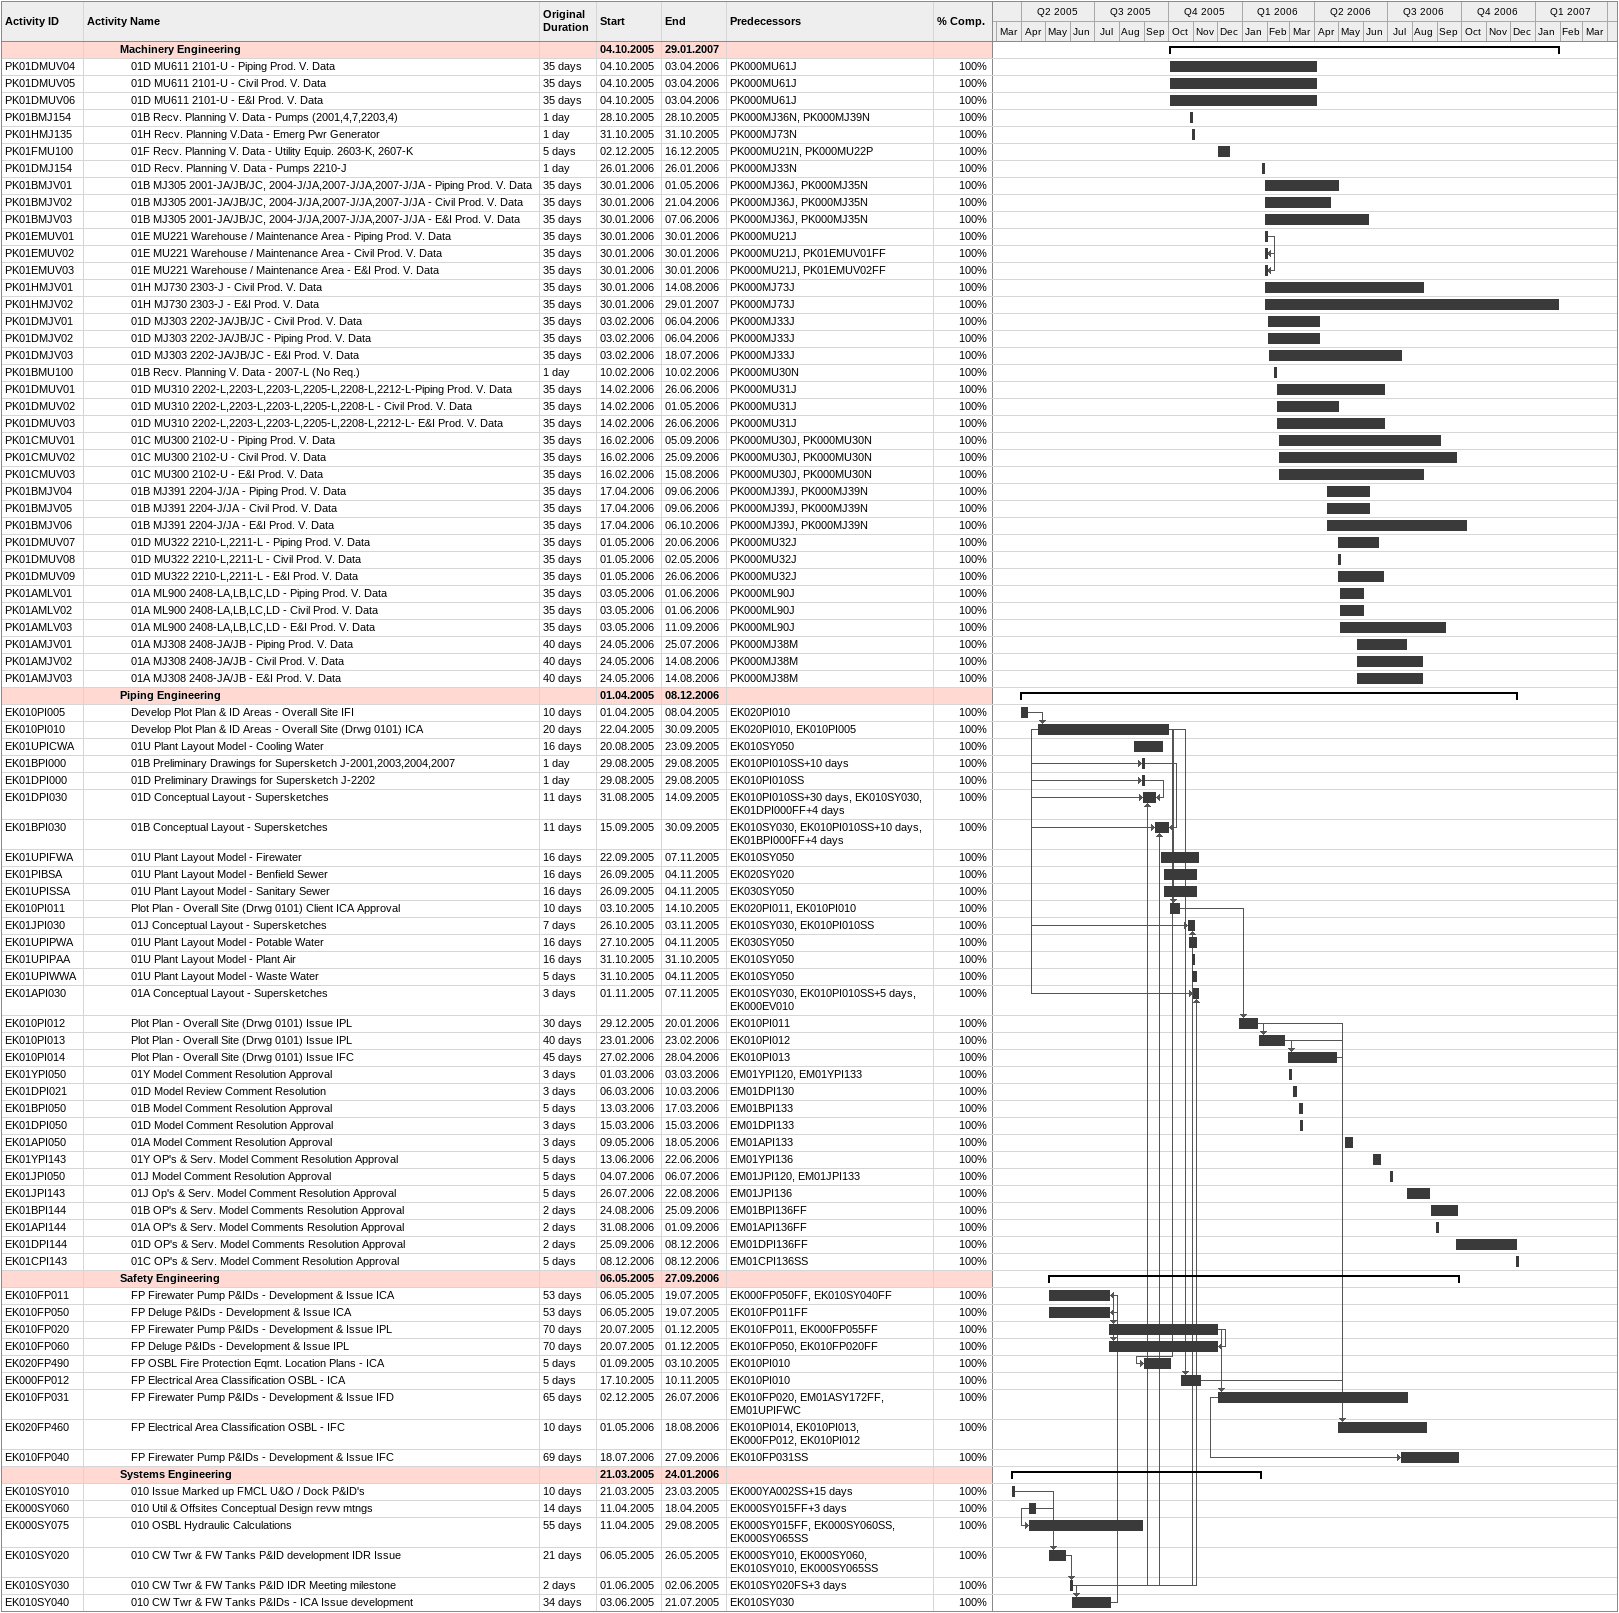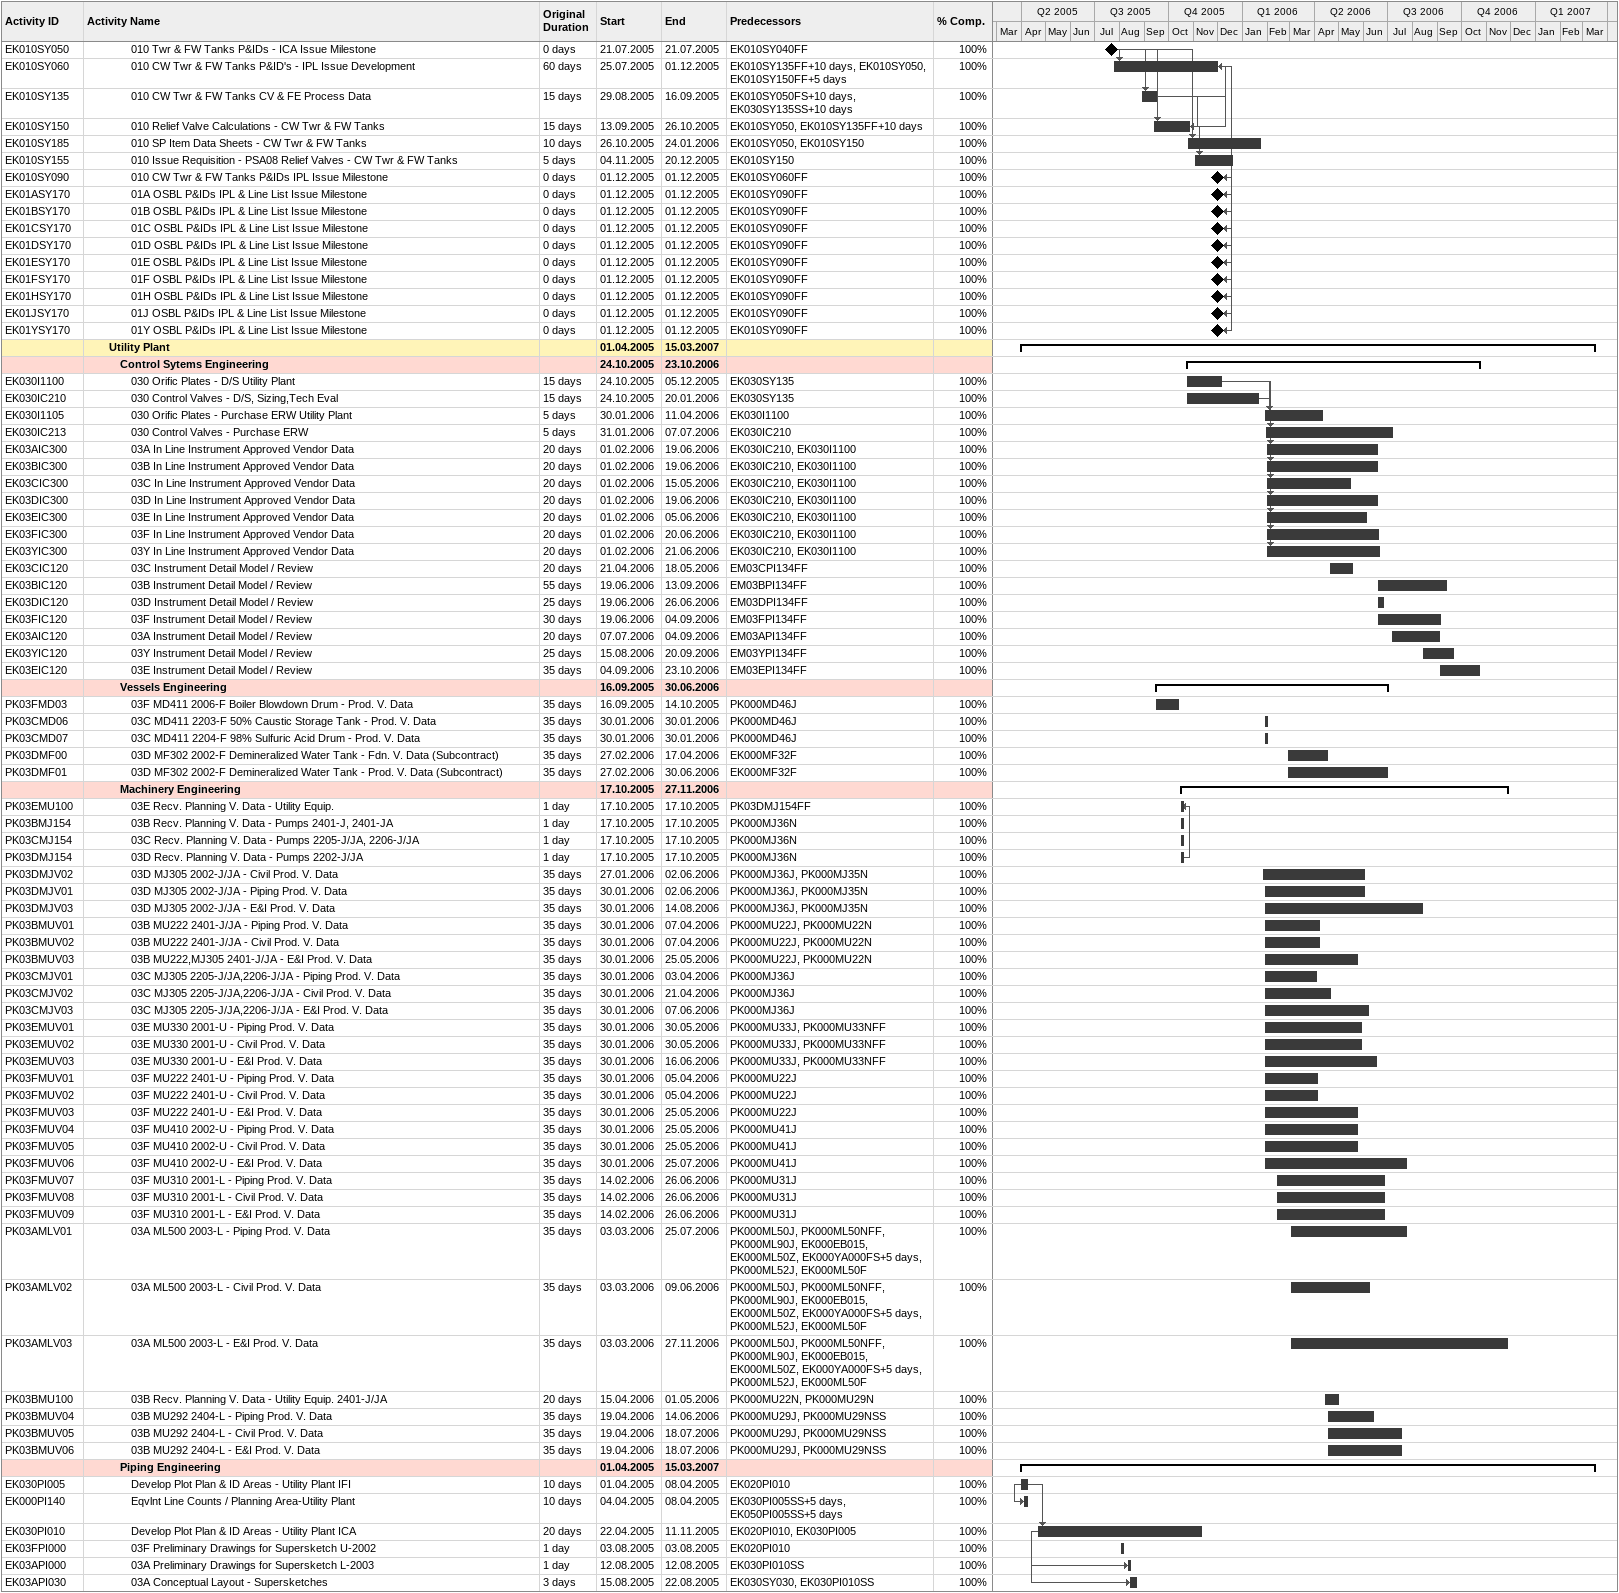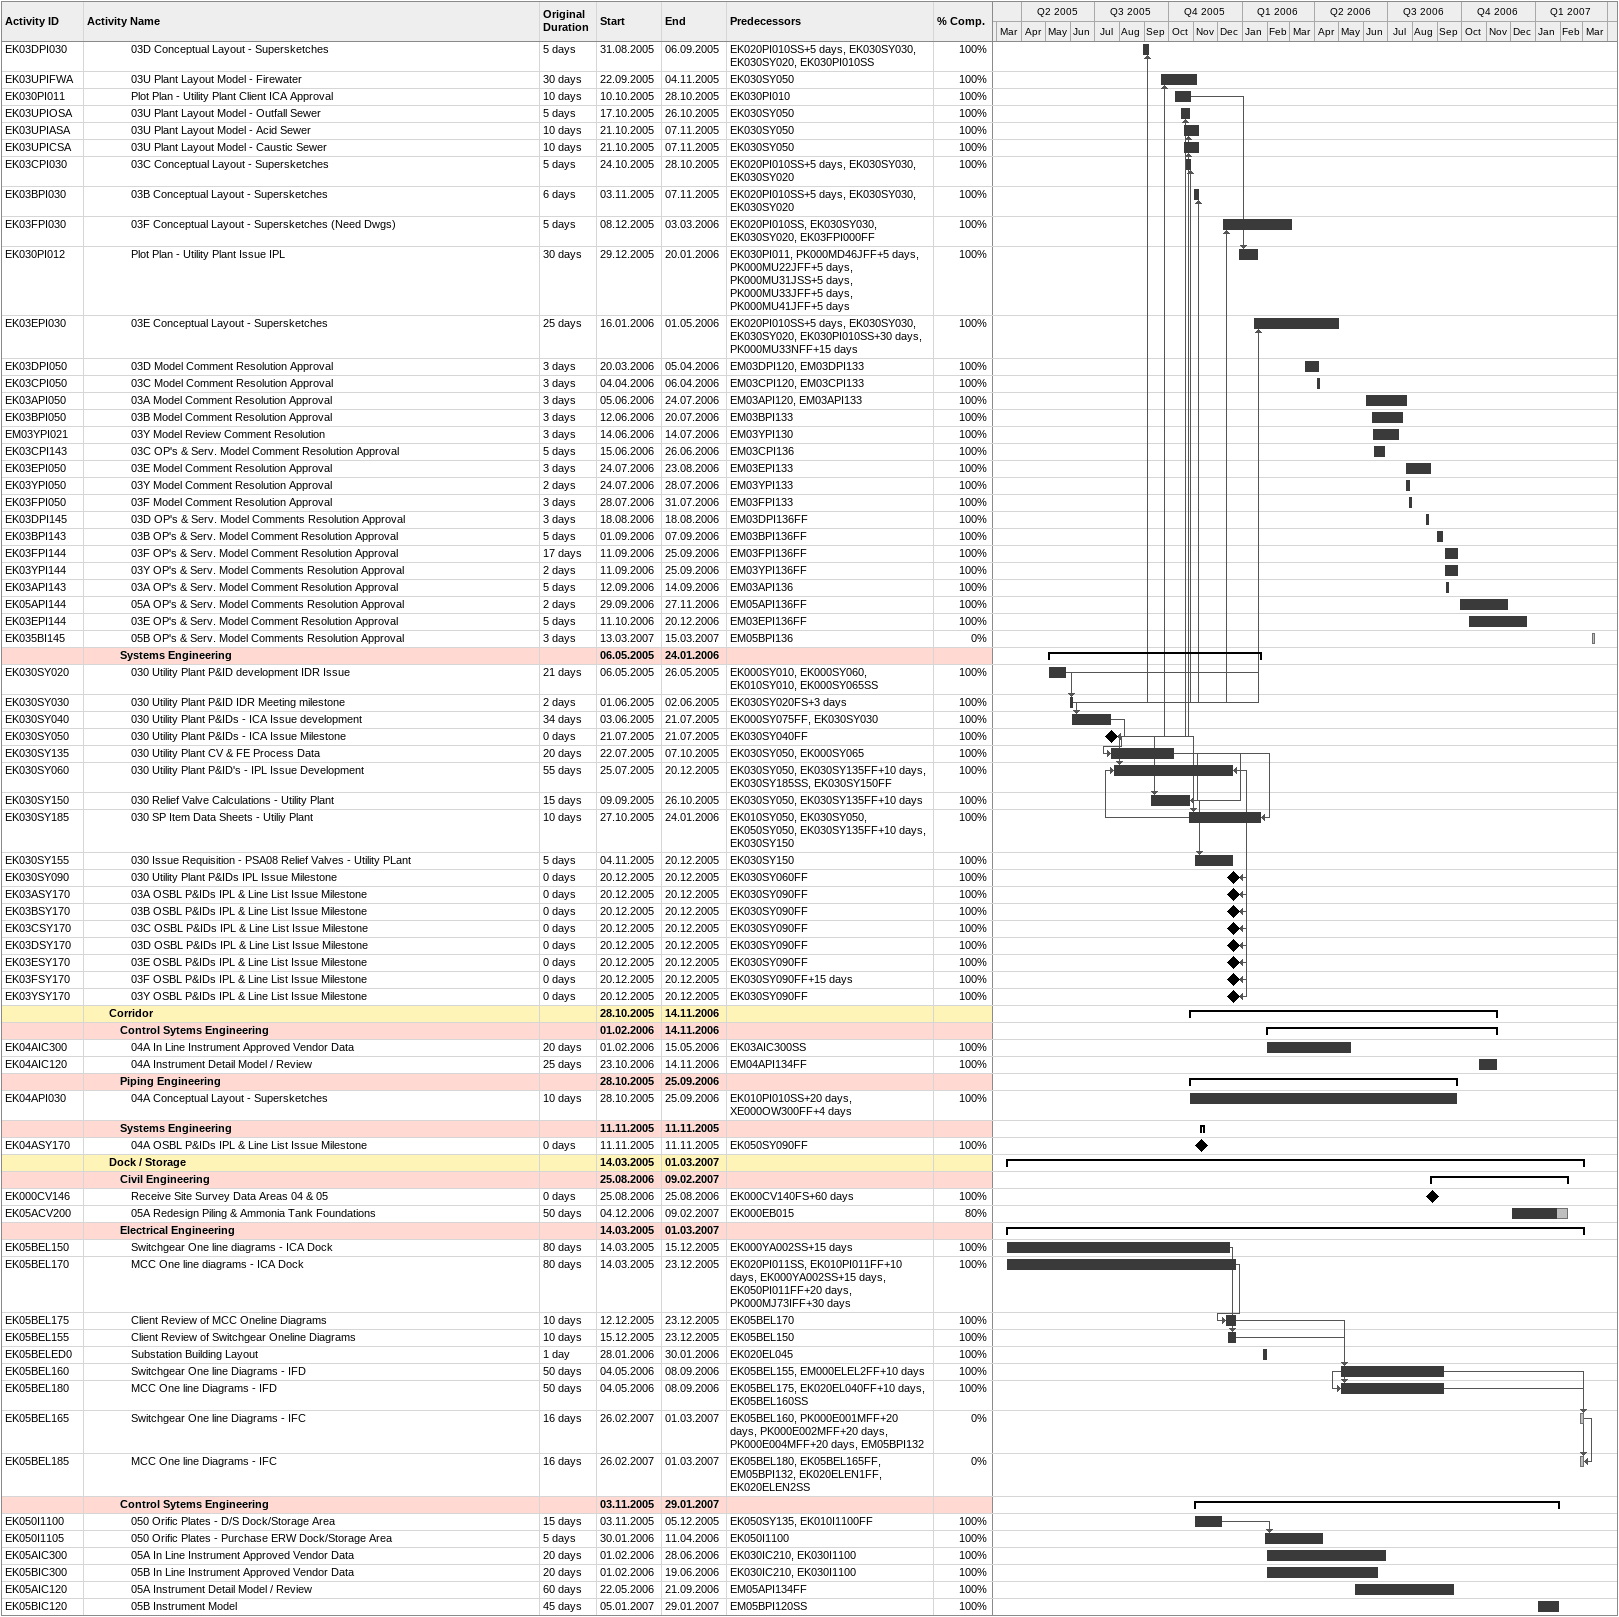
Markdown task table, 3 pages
| ID | Level | Task | Original duration | Start | Finish | Predecessors | % complete |
|---|---|---|---|---|---|---|---|
|  | 4 | **Machinery Engineering** |  | 2005-10-04 | 2007-01-29 |  |  |
| PK01DMUV04 | 5 | 01D MU611 2101-U - Piping Prod. V. Data | 35d | 2005-10-04 | 2006-04-03 | PK000MU61J | 100 |
| PK01DMUV05 | 5 | 01D MU611 2101-U - Civil Prod. V. Data | 35d | 2005-10-04 | 2006-04-03 | PK000MU61J | 100 |
| PK01DMUV06 | 5 | 01D MU611 2101-U - E&I Prod. V. Data | 35d | 2005-10-04 | 2006-04-03 | PK000MU61J | 100 |
| PK01BMJ154 | 5 | 01B Recv. Planning V. Data - Pumps (2001,4,7,2203,4) | 1d | 2005-10-28 | 2005-10-28 | PK000MJ36N, PK000MJ39N | 100 |
| PK01HMJ135 | 5 | 01H Recv. Planning V.Data - Emerg Pwr Generator | 1d | 2005-10-31 | 2005-10-31 | PK000MJ73N | 100 |
| PK01FMU100 | 5 | 01F Recv. Planning V. Data - Utility Equip. 2603-K, 2607-K | 5d | 2005-12-02 | 2005-12-16 | PK000MU21N, PK000MU22P | 100 |
| PK01DMJ154 | 5 | 01D Recv. Planning V. Data - Pumps 2210-J | 1d | 2006-01-26 | 2006-01-26 | PK000MJ33N | 100 |
| PK01BMJV01 | 5 | 01B MJ305 2001-JA/JB/JC, 2004-J/JA,2007-J/JA,2007-J/JA - Piping Prod. V. Data | 35d | 2006-01-30 | 2006-05-01 | PK000MJ36J, PK000MJ35N | 100 |
| PK01BMJV02 | 5 | 01B MJ305 2001-JA/JB/JC, 2004-J/JA,2007-J/JA,2007-J/JA - Civil Prod. V. Data | 35d | 2006-01-30 | 2006-04-21 | PK000MJ36J, PK000MJ35N | 100 |
| PK01BMJV03 | 5 | 01B MJ305 2001-JA/JB/JC, 2004-J/JA,2007-J/JA,2007-J/JA - E&I Prod. V. Data | 35d | 2006-01-30 | 2006-06-07 | PK000MJ36J, PK000MJ35N | 100 |
| PK01EMUV01 | 5 | 01E MU221 Warehouse / Maintenance Area - Piping Prod. V. Data | 35d | 2006-01-30 | 2006-01-30 | PK000MU21J | 100 |
| PK01EMUV02 | 5 | 01E MU221 Warehouse / Maintenance Area - Civil Prod. V. Data | 35d | 2006-01-30 | 2006-01-30 | PK000MU21J, PK01EMUV01FF | 100 |
| PK01EMUV03 | 5 | 01E MU221 Warehouse / Maintenance Area - E&I Prod. V. Data | 35d | 2006-01-30 | 2006-01-30 | PK000MU21J, PK01EMUV02FF | 100 |
| PK01HMJV01 | 5 | 01H MJ730 2303-J - Civil Prod. V. Data | 35d | 2006-01-30 | 2006-08-14 | PK000MJ73J | 100 |
| PK01HMJV02 | 5 | 01H MJ730 2303-J - E&I Prod. V. Data | 35d | 2006-01-30 | 2007-01-29 | PK000MJ73J | 100 |
| PK01DMJV01 | 5 | 01D MJ303 2202-JA/JB/JC - Civil Prod. V. Data | 35d | 2006-02-03 | 2006-04-06 | PK000MJ33J | 100 |
| PK01DMJV02 | 5 | 01D MJ303 2202-JA/JB/JC - Piping Prod. V. Data | 35d | 2006-02-03 | 2006-04-06 | PK000MJ33J | 100 |
| PK01DMJV03 | 5 | 01D MJ303 2202-JA/JB/JC - E&I Prod. V. Data | 35d | 2006-02-03 | 2006-07-18 | PK000MJ33J | 100 |
| PK01BMU100 | 5 | 01B Recv. Planning V. Data - 2007-L (No Req.) | 1d | 2006-02-10 | 2006-02-10 | PK000MU30N | 100 |
| PK01DMUV01 | 5 | 01D MU310 2202-L,2203-L,2203-L,2205-L,2208-L,2212-L-Piping Prod. V. Data | 35d | 2006-02-14 | 2006-06-26 | PK000MU31J | 100 |
| PK01DMUV02 | 5 | 01D MU310 2202-L,2203-L,2203-L,2205-L,2208-L - Civil Prod. V. Data | 35d | 2006-02-14 | 2006-05-01 | PK000MU31J | 100 |
| PK01DMUV03 | 5 | 01D MU310 2202-L,2203-L,2203-L,2205-L,2208-L,2212-L- E&I Prod. V. Data | 35d | 2006-02-14 | 2006-06-26 | PK000MU31J | 100 |
| PK01CMUV01 | 5 | 01C MU300 2102-U - Piping Prod. V. Data | 35d | 2006-02-16 | 2006-09-05 | PK000MU30J, PK000MU30N | 100 |
| PK01CMUV02 | 5 | 01C MU300 2102-U - Civil Prod. V. Data | 35d | 2006-02-16 | 2006-09-25 | PK000MU30J, PK000MU30N | 100 |
| PK01CMUV03 | 5 | 01C MU300 2102-U - E&I Prod. V. Data | 35d | 2006-02-16 | 2006-08-15 | PK000MU30J, PK000MU30N | 100 |
| PK01BMJV04 | 5 | 01B MJ391 2204-J/JA - Piping Prod. V. Data | 35d | 2006-04-17 | 2006-06-09 | PK000MJ39J, PK000MJ39N | 100 |
| PK01BMJV05 | 5 | 01B MJ391 2204-J/JA - Civil Prod. V. Data | 35d | 2006-04-17 | 2006-06-09 | PK000MJ39J, PK000MJ39N | 100 |
| PK01BMJV06 | 5 | 01B MJ391 2204-J/JA - E&I Prod. V. Data | 35d | 2006-04-17 | 2006-10-06 | PK000MJ39J, PK000MJ39N | 100 |
| PK01DMUV07 | 5 | 01D MU322 2210-L,2211-L - Piping Prod. V. Data | 35d | 2006-05-01 | 2006-06-20 | PK000MU32J | 100 |
| PK01DMUV08 | 5 | 01D MU322 2210-L,2211-L - Civil Prod. V. Data | 35d | 2006-05-01 | 2006-05-02 | PK000MU32J | 100 |
| PK01DMUV09 | 5 | 01D MU322 2210-L,2211-L - E&I Prod. V. Data | 35d | 2006-05-01 | 2006-06-26 | PK000MU32J | 100 |
| PK01AMLV01 | 5 | 01A ML900 2408-LA,LB,LC,LD - Piping Prod. V. Data | 35d | 2006-05-03 | 2006-06-01 | PK000ML90J | 100 |
| PK01AMLV02 | 5 | 01A ML900 2408-LA,LB,LC,LD - Civil Prod. V. Data | 35d | 2006-05-03 | 2006-06-01 | PK000ML90J | 100 |
| PK01AMLV03 | 5 | 01A ML900 2408-LA,LB,LC,LD - E&I Prod. V. Data | 35d | 2006-05-03 | 2006-09-11 | PK000ML90J | 100 |
| PK01AMJV01 | 5 | 01A MJ308 2408-JA/JB - Piping Prod. V. Data | 40d | 2006-05-24 | 2006-07-25 | PK000MJ38M | 100 |
| PK01AMJV02 | 5 | 01A MJ308 2408-JA/JB - Civil Prod. V. Data | 40d | 2006-05-24 | 2006-08-14 | PK000MJ38M | 100 |
| PK01AMJV03 | 5 | 01A MJ308 2408-JA/JB - E&I Prod. V. Data | 40d | 2006-05-24 | 2006-08-14 | PK000MJ38M | 100 |
|  | 4 | **Piping Engineering** |  | 2005-04-01 | 2006-12-08 |  |  |
| EK010PI005 | 5 | Develop Plot Plan & ID Areas - Overall Site IFI | 10d | 2005-04-01 | 2005-04-08 | EK020PI010 | 100 |
| EK010PI010 | 5 | Develop Plot Plan & ID Areas - Overall Site (Drwg 0101) ICA | 20d | 2005-04-22 | 2005-09-30 | EK020PI010, EK010PI005 | 100 |
| EK01UPICWA | 5 | 01U Plant Layout Model - Cooling Water | 16d | 2005-08-20 | 2005-09-23 | EK010SY050 | 100 |
| EK01BPI000 | 5 | 01B Preliminary Drawings for Supersketch J-2001,2003,2004,2007 | 1d | 2005-08-29 | 2005-08-29 | EK010PI010SS+10d | 100 |
| EK01DPI000 | 5 | 01D Preliminary Drawings for Supersketch J-2202 | 1d | 2005-08-29 | 2005-08-29 | EK010PI010SS | 100 |
| EK01DPI030 | 5 | 01D Conceptual Layout - Supersketches | 11d | 2005-08-31 | 2005-09-14 | EK010PI010SS+30d, EK010SY030, EK01DPI000FF+4d | 100 |
| EK01BPI030 | 5 | 01B Conceptual Layout - Supersketches | 11d | 2005-09-15 | 2005-09-30 | EK010SY030, EK010PI010SS+10d, EK01BPI000FF+4d | 100 |
| EK01UPIFWA | 5 | 01U Plant Layout Model - Firewater | 16d | 2005-09-22 | 2005-11-07 | EK010SY050 | 100 |
| EK01PIBSA | 5 | 01U Plant Layout Model - Benfield Sewer | 16d | 2005-09-26 | 2005-11-04 | EK020SY020 | 100 |
| EK01UPISSA | 5 | 01U Plant Layout Model - Sanitary Sewer | 16d | 2005-09-26 | 2005-11-04 | EK030SY050 | 100 |
| EK010PI011 | 5 | Plot Plan - Overall Site (Drwg 0101) Client ICA Approval | 10d | 2005-10-03 | 2005-10-14 | EK020PI011, EK010PI010 | 100 |
| EK01JPI030 | 5 | 01J Conceptual Layout - Supersketches | 7d | 2005-10-26 | 2005-11-03 | EK010SY030, EK010PI010SS | 100 |
| EK01UPIPWA | 5 | 01U Plant Layout Model - Potable Water | 16d | 2005-10-27 | 2005-11-04 | EK030SY050 | 100 |
| EK01UPIPAA | 5 | 01U Plant Layout Model - Plant Air | 16d | 2005-10-31 | 2005-10-31 | EK010SY050 | 100 |
| EK01UPIWWA | 5 | 01U Plant Layout Model - Waste Water | 5d | 2005-10-31 | 2005-11-04 | EK010SY050 | 100 |
| EK01API030 | 5 | 01A Conceptual Layout - Supersketches | 3d | 2005-11-01 | 2005-11-07 | EK010SY030, EK010PI010SS+5d, EK000EV010 | 100 |
| EK010PI012 | 5 | Plot Plan - Overall Site (Drwg 0101) Issue IPL | 30d | 2005-12-29 | 2006-01-20 | EK010PI011 | 100 |
| EK010PI013 | 5 | Plot Plan - Overall Site (Drwg 0101) Issue IPL | 40d | 2006-01-23 | 2006-02-23 | EK010PI012 | 100 |
| EK010PI014 | 5 | Plot Plan - Overall Site (Drwg 0101) Issue IFC | 45d | 2006-02-27 | 2006-04-28 | EK010PI013 | 100 |
| EK01YPI050 | 5 | 01Y Model Comment Resolution Approval | 3d | 2006-03-01 | 2006-03-03 | EM01YPI120, EM01YPI133 | 100 |
| EK01DPI021 | 5 | 01D Model Review Comment Resolution | 3d | 2006-03-06 | 2006-03-10 | EM01DPI130 | 100 |
| EK01BPI050 | 5 | 01B Model Comment Resolution Approval | 5d | 2006-03-13 | 2006-03-17 | EM01BPI133 | 100 |
| EK01DPI050 | 5 | 01D Model Comment Resolution Approval | 3d | 2006-03-15 | 2006-03-15 | EM01DPI133 | 100 |
| EK01API050 | 5 | 01A Model Comment Resolution Approval | 3d | 2006-05-09 | 2006-05-18 | EM01API133 | 100 |
| EK01YPI143 | 5 | 01Y OP's & Serv. Model Comment Resolution Approval | 5d | 2006-06-13 | 2006-06-22 | EM01YPI136 | 100 |
| EK01JPI050 | 5 | 01J Model Comment Resolution Approval | 5d | 2006-07-04 | 2006-07-06 | EM01JPI120, EM01JPI133 | 100 |
| EK01JPI143 | 5 | 01J Op's & Serv. Model Comment Resolution Approval | 5d | 2006-07-26 | 2006-08-22 | EM01JPI136 | 100 |
| EK01BPI144 | 5 | 01B OP's & Serv. Model Comments Resolution Approval | 2d | 2006-08-24 | 2006-09-25 | EM01BPI136FF | 100 |
| EK01API144 | 5 | 01A OP's & Serv. Model Comments Resolution Approval | 2d | 2006-08-31 | 2006-09-01 | EM01API136FF | 100 |
| EK01DPI144 | 5 | 01D OP's & Serv. Model Comments Resolution Approval | 2d | 2006-09-25 | 2006-12-08 | EM01DPI136FF | 100 |
| EK01CPI143 | 5 | 01C OP's & Serv. Model Comment Resolution Approval | 5d | 2006-12-08 | 2006-12-08 | EM01CPI136SS | 100 |
|  | 4 | **Safety Engineering** |  | 2005-05-06 | 2006-09-27 |  |  |
| EK010FP011 | 5 | FP Firewater Pump P&IDs - Development & Issue ICA | 53d | 2005-05-06 | 2005-07-19 | EK000FP050FF, EK010SY040FF | 100 |
| EK010FP050 | 5 | FP Deluge P&IDs - Development & Issue ICA | 53d | 2005-05-06 | 2005-07-19 | EK010FP011FF | 100 |
| EK010FP020 | 5 | FP Firewater Pump P&IDs - Development & Issue IPL | 70d | 2005-07-20 | 2005-12-01 | EK010FP011, EK000FP055FF | 100 |
| EK010FP060 | 5 | FP Deluge P&IDs - Development & Issue IPL | 70d | 2005-07-20 | 2005-12-01 | EK010FP050, EK010FP020FF | 100 |
| EK020FP490 | 5 | FP OSBL Fire Protection Eqmt. Location Plans - ICA | 5d | 2005-09-01 | 2005-10-03 | EK010PI010 | 100 |
| EK000FP012 | 5 | FP Electrical Area Classification OSBL - ICA | 5d | 2005-10-17 | 2005-11-10 | EK010PI010 | 100 |
| EK010FP031 | 5 | FP Firewater Pump P&IDs - Development & Issue IFD | 65d | 2005-12-02 | 2006-07-26 | EK010FP020, EM01ASY172FF, EM01UPIFWC | 100 |
| EK020FP460 | 5 | FP Electrical Area Classification OSBL - IFC | 10d | 2006-05-01 | 2006-08-18 | EK010PI014, EK010PI013, EK000FP012, EK010PI012 | 100 |
| EK010FP040 | 5 | FP Firewater Pump P&IDs - Development & Issue IFC | 69d | 2006-07-18 | 2006-09-27 | EK010FP031SS | 100 |
|  | 4 | **Systems Engineering** |  | 2005-03-21 | 2006-01-24 |  |  |
| EK010SY010 | 5 | 010 Issue Marked up FMCL U&O / Dock P&ID's | 10d | 2005-03-21 | 2005-03-23 | EK000YA002SS+15d | 100 |
| EK000SY060 | 5 | 010 Util & Offsites Conceptual Design revw mtngs | 14d | 2005-04-11 | 2005-04-18 | EK000SY015FF+3d | 100 |
| EK000SY075 | 5 | 010 OSBL Hydraulic Calculations | 55d | 2005-04-11 | 2005-08-29 | EK000SY015FF, EK000SY060SS, EK000SY065SS | 100 |
| EK010SY020 | 5 | 010 CW Twr & FW Tanks P&ID development IDR Issue | 21d | 2005-05-06 | 2005-05-26 | EK000SY010, EK000SY060, EK010SY010, EK000SY065SS | 100 |
| EK010SY030 | 5 | 010 CW Twr & FW Tanks P&ID IDR Meeting milestone | 2d | 2005-06-01 | 2005-06-02 | EK010SY020FS+3d | 100 |
| EK010SY040 | 5 | 010 CW Twr & FW Tanks P&IDs - ICA Issue development | 34d | 2005-06-03 | 2005-07-21 | EK010SY030 | 100 |
| EK010SY050 | 5 | 010 Twr & FW Tanks P&IDs - ICA Issue Milestone | 0d | 2005-07-21 | 2005-07-21 | EK010SY040FF | 100 |
| EK010SY060 | 5 | 010 CW Twr & FW Tanks P&ID's - IPL Issue Development | 60d | 2005-07-25 | 2005-12-01 | EK010SY135FF+10d, EK010SY050, EK010SY150FF+5d | 100 |
| EK010SY135 | 5 | 010 CW Twr & FW Tanks CV & FE Process Data | 15d | 2005-08-29 | 2005-09-16 | EK010SY050FS+10d, EK030SY135SS+10d | 100 |
| EK010SY150 | 5 | 010 Relief Valve Calculations - CW Twr & FW Tanks | 15d | 2005-09-13 | 2005-10-26 | EK010SY050, EK010SY135FF+10d | 100 |
| EK010SY185 | 5 | 010 SP Item Data Sheets - CW Twr & FW Tanks | 10d | 2005-10-26 | 2006-01-24 | EK010SY050, EK010SY150 | 100 |
| EK010SY155 | 5 | 010 Issue Requisition - PSA08 Relief Valves - CW Twr & FW Tanks | 5d | 2005-11-04 | 2005-12-20 | EK010SY150 | 100 |
| EK010SY090 | 5 | 010 CW Twr & FW Tanks P&IDs IPL Issue Milestone | 0d | 2005-12-01 | 2005-12-01 | EK010SY060FF | 100 |
| EK01ASY170 | 5 | 01A OSBL P&IDs IPL & Line List Issue Milestone | 0d | 2005-12-01 | 2005-12-01 | EK010SY090FF | 100 |
| EK01BSY170 | 5 | 01B OSBL P&IDs IPL & Line List Issue Milestone | 0d | 2005-12-01 | 2005-12-01 | EK010SY090FF | 100 |
| EK01CSY170 | 5 | 01C OSBL P&IDs IPL & Line List Issue Milestone | 0d | 2005-12-01 | 2005-12-01 | EK010SY090FF | 100 |
| EK01DSY170 | 5 | 01D OSBL P&IDs IPL & Line List Issue Milestone | 0d | 2005-12-01 | 2005-12-01 | EK010SY090FF | 100 |
| EK01ESY170 | 5 | 01E OSBL P&IDs IPL & Line List Issue Milestone | 0d | 2005-12-01 | 2005-12-01 | EK010SY090FF | 100 |
| EK01FSY170 | 5 | 01F OSBL P&IDs IPL & Line List Issue Milestone | 0d | 2005-12-01 | 2005-12-01 | EK010SY090FF | 100 |
| EK01HSY170 | 5 | 01H OSBL P&IDs IPL & Line List Issue Milestone | 0d | 2005-12-01 | 2005-12-01 | EK010SY090FF | 100 |
| EK01JSY170 | 5 | 01J OSBL P&IDs IPL & Line List Issue Milestone | 0d | 2005-12-01 | 2005-12-01 | EK010SY090FF | 100 |
| EK01YSY170 | 5 | 01Y OSBL P&IDs IPL & Line List Issue Milestone | 0d | 2005-12-01 | 2005-12-01 | EK010SY090FF | 100 |
|  | 3 | **Utility Plant** |  | 2005-04-01 | 2007-03-15 |  |  |
|  | 4 | **Control Sytems Engineering** |  | 2005-10-24 | 2006-10-23 |  |  |
| EK030I1100 | 5 | 030 Orific Plates - D/S Utility Plant | 15d | 2005-10-24 | 2005-12-05 | EK030SY135 | 100 |
| EK030IC210 | 5 | 030 Control Valves - D/S, Sizing,Tech Eval | 15d | 2005-10-24 | 2006-01-20 | EK030SY135 | 100 |
| EK030I1105 | 5 | 030 Orific Plates - Purchase ERW Utility Plant | 5d | 2006-01-30 | 2006-04-11 | EK030I1100 | 100 |
| EK030IC213 | 5 | 030 Control Valves - Purchase ERW | 5d | 2006-01-31 | 2006-07-07 | EK030IC210 | 100 |
| EK03AIC300 | 5 | 03A In Line Instrument Approved Vendor Data | 20d | 2006-02-01 | 2006-06-19 | EK030IC210, EK030I1100 | 100 |
| EK03BIC300 | 5 | 03B In Line Instrument Approved Vendor Data | 20d | 2006-02-01 | 2006-06-19 | EK030IC210, EK030I1100 | 100 |
| EK03CIC300 | 5 | 03C In Line Instrument Approved Vendor Data | 20d | 2006-02-01 | 2006-05-15 | EK030IC210, EK030I1100 | 100 |
| EK03DIC300 | 5 | 03D In Line Instrument Approved Vendor Data | 20d | 2006-02-01 | 2006-06-19 | EK030IC210, EK030I1100 | 100 |
| EK03EIC300 | 5 | 03E In Line Instrument Approved Vendor Data | 20d | 2006-02-01 | 2006-06-05 | EK030IC210, EK030I1100 | 100 |
| EK03FIC300 | 5 | 03F In Line Instrument Approved Vendor Data | 20d | 2006-02-01 | 2006-06-20 | EK030IC210, EK030I1100 | 100 |
| EK03YIC300 | 5 | 03Y In Line Instrument Approved Vendor Data | 20d | 2006-02-01 | 2006-06-21 | EK030IC210, EK030I1100 | 100 |
| EK03CIC120 | 5 | 03C Instrument Detail Model / Review | 20d | 2006-04-21 | 2006-05-18 | EM03CPI134FF | 100 |
| EK03BIC120 | 5 | 03B Instrument Detail Model / Review | 55d | 2006-06-19 | 2006-09-13 | EM03BPI134FF | 100 |
| EK03DIC120 | 5 | 03D Instrument Detail Model / Review | 25d | 2006-06-19 | 2006-06-26 | EM03DPI134FF | 100 |
| EK03FIC120 | 5 | 03F Instrument Detail Model / Review | 30d | 2006-06-19 | 2006-09-04 | EM03FPI134FF | 100 |
| EK03AIC120 | 5 | 03A Instrument Detail Model / Review | 20d | 2006-07-07 | 2006-09-04 | EM03API134FF | 100 |
| EK03YIC120 | 5 | 03Y Instrument Detail Model / Review | 25d | 2006-08-15 | 2006-09-20 | EM03YPI134FF | 100 |
| EK03EIC120 | 5 | 03E Instrument Detail Model / Review | 35d | 2006-09-04 | 2006-10-23 | EM03EPI134FF | 100 |
|  | 4 | **Vessels Engineering** |  | 2005-09-16 | 2006-06-30 |  |  |
| PK03FMD03 | 5 | 03F MD411 2006-F Boiler Blowdown Drum - Prod. V. Data | 35d | 2005-09-16 | 2005-10-14 | PK000MD46J | 100 |
| PK03CMD06 | 5 | 03C MD411 2203-F 50% Caustic Storage Tank - Prod. V. Data | 35d | 2006-01-30 | 2006-01-30 | PK000MD46J | 100 |
| PK03CMD07 | 5 | 03C MD411 2204-F 98% Sulfuric Acid Drum - Prod. V. Data | 35d | 2006-01-30 | 2006-01-30 | PK000MD46J | 100 |
| PK03DMF00 | 5 | 03D MF302 2002-F Demineralized Water Tank - Fdn. V. Data (Subcontract) | 35d | 2006-02-27 | 2006-04-17 | EK000MF32F | 100 |
| PK03DMF01 | 5 | 03D MF302 2002-F Demineralized Water Tank - Prod. V. Data (Subcontract) | 35d | 2006-02-27 | 2006-06-30 | EK000MF32F | 100 |
|  | 4 | **Machinery Engineering** |  | 2005-10-17 | 2006-11-27 |  |  |
| PK03EMU100 | 5 | 03E Recv. Planning V. Data - Utility Equip. | 1d | 2005-10-17 | 2005-10-17 | PK03DMJ154FF | 100 |
| PK03BMJ154 | 5 | 03B Recv. Planning V. Data - Pumps 2401-J, 2401-JA | 1d | 2005-10-17 | 2005-10-17 | PK000MJ36N | 100 |
| PK03CMJ154 | 5 | 03C Recv. Planning V. Data - Pumps 2205-J/JA, 2206-J/JA | 1d | 2005-10-17 | 2005-10-17 | PK000MJ36N | 100 |
| PK03DMJ154 | 5 | 03D Recv. Planning V. Data - Pumps 2202-J/JA | 1d | 2005-10-17 | 2005-10-17 | PK000MJ36N | 100 |
| PK03DMJV02 | 5 | 03D MJ305 2002-J/JA - Civil Prod. V. Data | 35d | 2006-01-27 | 2006-06-02 | PK000MJ36J, PK000MJ35N | 100 |
| PK03DMJV01 | 5 | 03D MJ305 2002-J/JA - Piping Prod. V. Data | 35d | 2006-01-30 | 2006-06-02 | PK000MJ36J, PK000MJ35N | 100 |
| PK03DMJV03 | 5 | 03D MJ305 2002-J/JA - E&I Prod. V. Data | 35d | 2006-01-30 | 2006-08-14 | PK000MJ36J, PK000MJ35N | 100 |
| PK03BMUV01 | 5 | 03B MU222 2401-J/JA - Piping Prod. V. Data | 35d | 2006-01-30 | 2006-04-07 | PK000MU22J, PK000MU22N | 100 |
| PK03BMUV02 | 5 | 03B MU222 2401-J/JA - Civil Prod. V. Data | 35d | 2006-01-30 | 2006-04-07 | PK000MU22J, PK000MU22N | 100 |
| PK03BMUV03 | 5 | 03B MU222,MJ305 2401-J/JA - E&I Prod. V. Data | 35d | 2006-01-30 | 2006-05-25 | PK000MU22J, PK000MU22N | 100 |
| PK03CMJV01 | 5 | 03C MJ305 2205-J/JA,2206-J/JA - Piping Prod. V. Data | 35d | 2006-01-30 | 2006-04-03 | PK000MJ36J | 100 |
| PK03CMJV02 | 5 | 03C MJ305 2205-J/JA,2206-J/JA - Civil Prod. V. Data | 35d | 2006-01-30 | 2006-04-21 | PK000MJ36J | 100 |
| PK03CMJV03 | 5 | 03C MJ305 2205-J/JA,2206-J/JA - E&I Prod. V. Data | 35d | 2006-01-30 | 2006-06-07 | PK000MJ36J | 100 |
| PK03EMUV01 | 5 | 03E MU330 2001-U - Piping Prod. V. Data | 35d | 2006-01-30 | 2006-05-30 | PK000MU33J, PK000MU33NFF | 100 |
| PK03EMUV02 | 5 | 03E MU330 2001-U - Civil Prod. V. Data | 35d | 2006-01-30 | 2006-05-30 | PK000MU33J, PK000MU33NFF | 100 |
| PK03EMUV03 | 5 | 03E MU330 2001-U - E&I Prod. V. Data | 35d | 2006-01-30 | 2006-06-16 | PK000MU33J, PK000MU33NFF | 100 |
| PK03FMUV01 | 5 | 03F MU222 2401-U - Piping Prod. V. Data | 35d | 2006-01-30 | 2006-04-05 | PK000MU22J | 100 |
| PK03FMUV02 | 5 | 03F MU222 2401-U - Civil Prod. V. Data | 35d | 2006-01-30 | 2006-04-05 | PK000MU22J | 100 |
| PK03FMUV03 | 5 | 03F MU222 2401-U - E&I Prod. V. Data | 35d | 2006-01-30 | 2006-05-25 | PK000MU22J | 100 |
| PK03FMUV04 | 5 | 03F MU410 2002-U - Piping Prod. V. Data | 35d | 2006-01-30 | 2006-05-25 | PK000MU41J | 100 |
| PK03FMUV05 | 5 | 03F MU410 2002-U - Civil Prod. V. Data | 35d | 2006-01-30 | 2006-05-25 | PK000MU41J | 100 |
| PK03FMUV06 | 5 | 03F MU410 2002-U - E&I Prod. V. Data | 35d | 2006-01-30 | 2006-07-25 | PK000MU41J | 100 |
| PK03FMUV07 | 5 | 03F MU310 2001-L - Piping Prod. V. Data | 35d | 2006-02-14 | 2006-06-26 | PK000MU31J | 100 |
| PK03FMUV08 | 5 | 03F MU310 2001-L - Civil Prod. V. Data | 35d | 2006-02-14 | 2006-06-26 | PK000MU31J | 100 |
| PK03FMUV09 | 5 | 03F MU310 2001-L - E&I Prod. V. Data | 35d | 2006-02-14 | 2006-06-26 | PK000MU31J | 100 |
| PK03AMLV01 | 5 | 03A ML500 2003-L - Piping Prod. V. Data | 35d | 2006-03-03 | 2006-07-25 | PK000ML50J, PK000ML50NFF, PK000ML90J, EK000EB015, EK000ML50Z, EK000YA000FS+5d, PK000ML52J, EK000ML50F | 100 |
| PK03AMLV02 | 5 | 03A ML500 2003-L - Civil Prod. V. Data | 35d | 2006-03-03 | 2006-06-09 | PK000ML50J, PK000ML50NFF, PK000ML90J, EK000EB015, EK000ML50Z, EK000YA000FS+5d, PK000ML52J, EK000ML50F | 100 |
| PK03AMLV03 | 5 | 03A ML500 2003-L - E&I Prod. V. Data | 35d | 2006-03-03 | 2006-11-27 | PK000ML50J, PK000ML50NFF, PK000ML90J, EK000EB015, EK000ML50Z, EK000YA000FS+5d, PK000ML52J, EK000ML50F | 100 |
| PK03BMU100 | 5 | 03B Recv. Planning V. Data - Utility Equip. 2401-J/JA | 20d | 2006-04-15 | 2006-05-01 | PK000MU22N, PK000MU29N | 100 |
| PK03BMUV04 | 5 | 03B MU292 2404-L - Piping Prod. V. Data | 35d | 2006-04-19 | 2006-06-14 | PK000MU29J, PK000MU29NSS | 100 |
| PK03BMUV05 | 5 | 03B MU292 2404-L - Civil Prod. V. Data | 35d | 2006-04-19 | 2006-07-18 | PK000MU29J, PK000MU29NSS | 100 |
| PK03BMUV06 | 5 | 03B MU292 2404-L - E&I Prod. V. Data | 35d | 2006-04-19 | 2006-07-18 | PK000MU29J, PK000MU29NSS | 100 |
|  | 4 | **Piping Engineering** |  | 2005-04-01 | 2007-03-15 |  |  |
| EK030PI005 | 5 | Develop Plot Plan & ID Areas - Utility Plant IFI | 10d | 2005-04-01 | 2005-04-08 | EK020PI010 | 100 |
| EK000PI140 | 5 | Eqvlnt Line Counts / Planning Area-Utility Plant | 10d | 2005-04-04 | 2005-04-08 | EK030PI005SS+5d, EK050PI005SS+5d | 100 |
| EK030PI010 | 5 | Develop Plot Plan & ID Areas - Utility Plant ICA | 20d | 2005-04-22 | 2005-11-11 | EK020PI010, EK030PI005 | 100 |
| EK03FPI000 | 5 | 03F Preliminary Drawings for Supersketch U-2002 | 1d | 2005-08-03 | 2005-08-03 | EK020PI010 | 100 |
| EK03API000 | 5 | 03A Preliminary Drawings for Supersketch L-2003 | 1d | 2005-08-12 | 2005-08-12 | EK030PI010SS | 100 |
| EK03API030 | 5 | 03A Conceptual Layout - Supersketches | 3d | 2005-08-15 | 2005-08-22 | EK030SY030, EK030PI010SS | 100 |
| EK03DPI030 | 5 | 03D Conceptual Layout - Supersketches | 5d | 2005-08-31 | 2005-09-06 | EK020PI010SS+5d, EK030SY030, EK030SY020, EK030PI010SS | 100 |
| EK03UPIFWA | 5 | 03U Plant Layout Model - Firewater | 30d | 2005-09-22 | 2005-11-04 | EK030SY050 | 100 |
| EK030PI011 | 5 | Plot Plan - Utility Plant Client ICA Approval | 10d | 2005-10-10 | 2005-10-28 | EK030PI010 | 100 |
| EK03UPIOSA | 5 | 03U Plant Layout Model - Outfall Sewer | 5d | 2005-10-17 | 2005-10-26 | EK030SY050 | 100 |
| EK03UPIASA | 5 | 03U Plant Layout Model - Acid Sewer | 10d | 2005-10-21 | 2005-11-07 | EK030SY050 | 100 |
| EK03UPICSA | 5 | 03U Plant Layout Model - Caustic Sewer | 10d | 2005-10-21 | 2005-11-07 | EK030SY050 | 100 |
| EK03CPI030 | 5 | 03C Conceptual Layout - Supersketches | 5d | 2005-10-24 | 2005-10-28 | EK020PI010SS+5d, EK030SY030, EK030SY020 | 100 |
| EK03BPI030 | 5 | 03B Conceptual Layout - Supersketches | 6d | 2005-11-03 | 2005-11-07 | EK020PI010SS+5d, EK030SY030, EK030SY020 | 100 |
| EK03FPI030 | 5 | 03F Conceptual Layout - Supersketches (Need Dwgs) | 5d | 2005-12-08 | 2006-03-03 | EK020PI010SS, EK030SY030, EK030SY020, EK03FPI000FF | 100 |
| EK030PI012 | 5 | Plot Plan - Utility Plant Issue IPL | 30d | 2005-12-29 | 2006-01-20 | EK030PI011, PK000MD46JFF+5d, PK000MU22JFF+5d, PK000MU31JSS+5d, PK000MU33JFF+5d, PK000MU41JFF+5d | 100 |
| EK03EPI030 | 5 | 03E Conceptual Layout - Supersketches | 25d | 2006-01-16 | 2006-05-01 | EK020PI010SS+5d, EK030SY030, EK030SY020, EK030PI010SS+30d, PK000MU33NFF+15d | 100 |
| EK03DPI050 | 5 | 03D Model Comment Resolution Approval | 3d | 2006-03-20 | 2006-04-05 | EM03DPI120, EM03DPI133 | 100 |
| EK03CPI050 | 5 | 03C Model Comment Resolution Approval | 3d | 2006-04-04 | 2006-04-06 | EM03CPI120, EM03CPI133 | 100 |
| EK03API050 | 5 | 03A Model Comment Resolution Approval | 3d | 2006-06-05 | 2006-07-24 | EM03API120, EM03API133 | 100 |
| EK03BPI050 | 5 | 03B Model Comment Resolution Approval | 3d | 2006-06-12 | 2006-07-20 | EM03BPI133 | 100 |
| EM03YPI021 | 5 | 03Y Model Review Comment Resolution | 3d | 2006-06-14 | 2006-07-14 | EM03YPI130 | 100 |
| EK03CPI143 | 5 | 03C OP's & Serv. Model Comment Resolution Approval | 5d | 2006-06-15 | 2006-06-26 | EM03CPI136 | 100 |
| EK03EPI050 | 5 | 03E Model Comment Resolution Approval | 3d | 2006-07-24 | 2006-08-23 | EM03EPI133 | 100 |
| EK03YPI050 | 5 | 03Y Model Comment Resolution Approval | 2d | 2006-07-24 | 2006-07-28 | EM03YPI133 | 100 |
| EK03FPI050 | 5 | 03F Model Comment Resolution Approval | 3d | 2006-07-28 | 2006-07-31 | EM03FPI133 | 100 |
| EK03DPI145 | 5 | 03D OP's & Serv. Model Comments Resolution Approval | 3d | 2006-08-18 | 2006-08-18 | EM03DPI136FF | 100 |
| EK03BPI143 | 5 | 03B OP's & Serv. Model Comment Resolution Approval | 5d | 2006-09-01 | 2006-09-07 | EM03BPI136FF | 100 |
| EK03FPI144 | 5 | 03F OP's & Serv. Model Comment Resolution Approval | 17d | 2006-09-11 | 2006-09-25 | EM03FPI136FF | 100 |
| EK03YPI144 | 5 | 03Y OP's & Serv. Model Comments Resolution Approval | 2d | 2006-09-11 | 2006-09-25 | EM03YPI136FF | 100 |
| EK03API143 | 5 | 03A OP's & Serv. Model Comment Resolution Approval | 5d | 2006-09-12 | 2006-09-14 | EM03API136 | 100 |
| EK05API144 | 5 | 05A OP's & Serv. Model Comments Resolution Approval | 2d | 2006-09-29 | 2006-11-27 | EM05API136FF | 100 |
| EK03EPI144 | 5 | 03E OP's & Serv. Model Comment Resolution Approval | 5d | 2006-10-11 | 2006-12-20 | EM03EPI136FF | 100 |
| EK035BI145 | 5 | 05B OP's & Serv. Model Comments Resolution Approval | 3d | 2007-03-13 | 2007-03-15 | EM05BPI136 | 0 |
|  | 4 | **Systems Engineering** |  | 2005-05-06 | 2006-01-24 |  |  |
| EK030SY020 | 5 | 030 Utility Plant P&ID development IDR Issue | 21d | 2005-05-06 | 2005-05-26 | EK000SY010, EK000SY060, EK010SY010, EK000SY065SS | 100 |
| EK030SY030 | 5 | 030 Utility Plant P&ID IDR Meeting milestone | 2d | 2005-06-01 | 2005-06-02 | EK030SY020FS+3d | 100 |
| EK030SY040 | 5 | 030 Utility Plant P&IDs - ICA Issue development | 34d | 2005-06-03 | 2005-07-21 | EK000SY075FF, EK030SY030 | 100 |
| EK030SY050 | 5 | 030 Utility Plant P&IDs - ICA Issue Milestone | 0d | 2005-07-21 | 2005-07-21 | EK030SY040FF | 100 |
| EK030SY135 | 5 | 030 Utility Plant CV & FE Process Data | 20d | 2005-07-22 | 2005-10-07 | EK030SY050, EK000SY065 | 100 |
| EK030SY060 | 5 | 030 Utility Plant P&ID's - IPL Issue Development | 55d | 2005-07-25 | 2005-12-20 | EK030SY050, EK030SY135FF+10d, EK030SY185SS, EK030SY150FF | 100 |
| EK030SY150 | 5 | 030 Relief Valve Calculations - Utility Plant | 15d | 2005-09-09 | 2005-10-26 | EK030SY050, EK030SY135FF+10d | 100 |
| EK030SY185 | 5 | 030 SP Item Data Sheets - Utiliy Plant | 10d | 2005-10-27 | 2006-01-24 | EK010SY050, EK030SY050, EK050SY050, EK030SY135FF+10d, EK030SY150 | 100 |
| EK030SY155 | 5 | 030 Issue Requisition - PSA08 Relief Valves - Utility PLant | 5d | 2005-11-04 | 2005-12-20 | EK030SY150 | 100 |
| EK030SY090 | 5 | 030 Utility Plant P&IDs IPL Issue Milestone | 0d | 2005-12-20 | 2005-12-20 | EK030SY060FF | 100 |
| EK03ASY170 | 5 | 03A OSBL P&IDs IPL & Line List Issue Milestone | 0d | 2005-12-20 | 2005-12-20 | EK030SY090FF | 100 |
| EK03BSY170 | 5 | 03B OSBL P&IDs IPL & Line List Issue Milestone | 0d | 2005-12-20 | 2005-12-20 | EK030SY090FF | 100 |
| EK03CSY170 | 5 | 03C OSBL P&IDs IPL & Line List Issue Milestone | 0d | 2005-12-20 | 2005-12-20 | EK030SY090FF | 100 |
| EK03DSY170 | 5 | 03D OSBL P&IDs IPL & Line List Issue Milestone | 0d | 2005-12-20 | 2005-12-20 | EK030SY090FF | 100 |
| EK03ESY170 | 5 | 03E OSBL P&IDs IPL & Line List Issue Milestone | 0d | 2005-12-20 | 2005-12-20 | EK030SY090FF | 100 |
| EK03FSY170 | 5 | 03F OSBL P&IDs IPL & Line List Issue Milestone | 0d | 2005-12-20 | 2005-12-20 | EK030SY090FF+15d | 100 |
| EK03YSY170 | 5 | 03Y OSBL P&IDs IPL & Line List Issue Milestone | 0d | 2005-12-20 | 2005-12-20 | EK030SY090FF | 100 |
|  | 3 | **Corridor** |  | 2005-10-28 | 2006-11-14 |  |  |
|  | 4 | **Control Sytems Engineering** |  | 2006-02-01 | 2006-11-14 |  |  |
| EK04AIC300 | 5 | 04A In Line Instrument Approved Vendor Data | 20d | 2006-02-01 | 2006-05-15 | EK03AIC300SS | 100 |
| EK04AIC120 | 5 | 04A Instrument Detail Model / Review | 25d | 2006-10-23 | 2006-11-14 | EM04API134FF | 100 |
|  | 4 | **Piping Engineering** |  | 2005-10-28 | 2006-09-25 |  |  |
| EK04API030 | 5 | 04A Conceptual Layout - Supersketches | 10d | 2005-10-28 | 2006-09-25 | EK010PI010SS+20d, XE000OW300FF+4d | 100 |
|  | 4 | **Systems Engineering** |  | 2005-11-11 | 2005-11-11 |  |  |
| EK04ASY170 | 5 | 04A OSBL P&IDs IPL & Line List Issue Milestone | 0d | 2005-11-11 | 2005-11-11 | EK050SY090FF | 100 |
|  | 3 | **Dock / Storage** |  | 2005-03-14 | 2007-03-01 |  |  |
|  | 4 | **Civil Engineering** |  | 2006-08-25 | 2007-02-09 |  |  |
| EK000CV146 | 5 | Receive Site Survey Data Areas 04 & 05 | 0d | 2006-08-25 | 2006-08-25 | EK000CV140FS+60d | 100 |
| EK05ACV200 | 5 | 05A Redesign Piling & Ammonia Tank Foundations | 50d | 2006-12-04 | 2007-02-09 | EK000EB015 | 80 |
|  | 4 | **Electrical Engineering** |  | 2005-03-14 | 2007-03-01 |  |  |
| EK05BEL150 | 5 | Switchgear One line diagrams - ICA Dock | 80d | 2005-03-14 | 2005-12-15 | EK000YA002SS+15d | 100 |
| EK05BEL170 | 5 | MCC One line diagrams - ICA Dock | 80d | 2005-03-14 | 2005-12-23 | EK020PI011SS, EK010PI011FF+10d, EK000YA002SS+15d, EK050PI011FF+20d, PK000MJ73IFF+30d | 100 |
| EK05BEL175 | 5 | Client Review of MCC Oneline Diagrams | 10d | 2005-12-12 | 2005-12-23 | EK05BEL170 | 100 |
| EK05BEL155 | 5 | Client Review of Switchgear Oneline Diagrams | 10d | 2005-12-15 | 2005-12-23 | EK05BEL150 | 100 |
| EK05BELED0 | 5 | Substation Building Layout | 1d | 2006-01-28 | 2006-01-30 | EK020EL045 | 100 |
| EK05BEL160 | 5 | Switchgear One line Diagrams - IFD | 50d | 2006-05-04 | 2006-09-08 | EK05BEL155, EM000ELEL2FF+10d | 100 |
| EK05BEL180 | 5 | MCC One line Diagrams - IFD | 50d | 2006-05-04 | 2006-09-08 | EK05BEL175, EK020EL040FF+10d, EK05BEL160SS | 100 |
| EK05BEL165 | 5 | Switchgear One line Diagrams - IFC | 16d | 2007-02-26 | 2007-03-01 | EK05BEL160, PK000E001MFF+20d, PK000E002MFF+20d, PK000E004MFF+20d, EM05BPI132 | 0 |
| EK05BEL185 | 5 | MCC One line Diagrams - IFC | 16d | 2007-02-26 | 2007-03-01 | EK05BEL180, EK05BEL165FF, EM05BPI132, EK020ELEN1FF, EK020ELEN2SS | 0 |
|  | 4 | **Control Sytems Engineering** |  | 2005-11-03 | 2007-01-29 |  |  |
| EK050I1100 | 5 | 050 Orific Plates - D/S Dock/Storage Area | 15d | 2005-11-03 | 2005-12-05 | EK050SY135, EK010I1100FF | 100 |
| EK050I1105 | 5 | 050 Orific Plates - Purchase ERW Dock/Storage Area | 5d | 2006-01-30 | 2006-04-11 | EK050I1100 | 100 |
| EK05AIC300 | 5 | 05A In Line Instrument Approved Vendor Data | 20d | 2006-02-01 | 2006-06-28 | EK030IC210, EK030I1100 | 100 |
| EK05BIC300 | 5 | 05B In Line Instrument Approved Vendor Data | 20d | 2006-02-01 | 2006-06-19 | EK030IC210, EK030I1100 | 100 |
| EK05AIC120 | 5 | 05A Instrument Detail Model / Review | 60d | 2006-05-22 | 2006-09-21 | EM05API134FF | 100 |
| EK05BIC120 | 5 | 05B Instrument Model | 45d | 2007-01-05 | 2007-01-29 | EM05BPI120SS | 100 |
